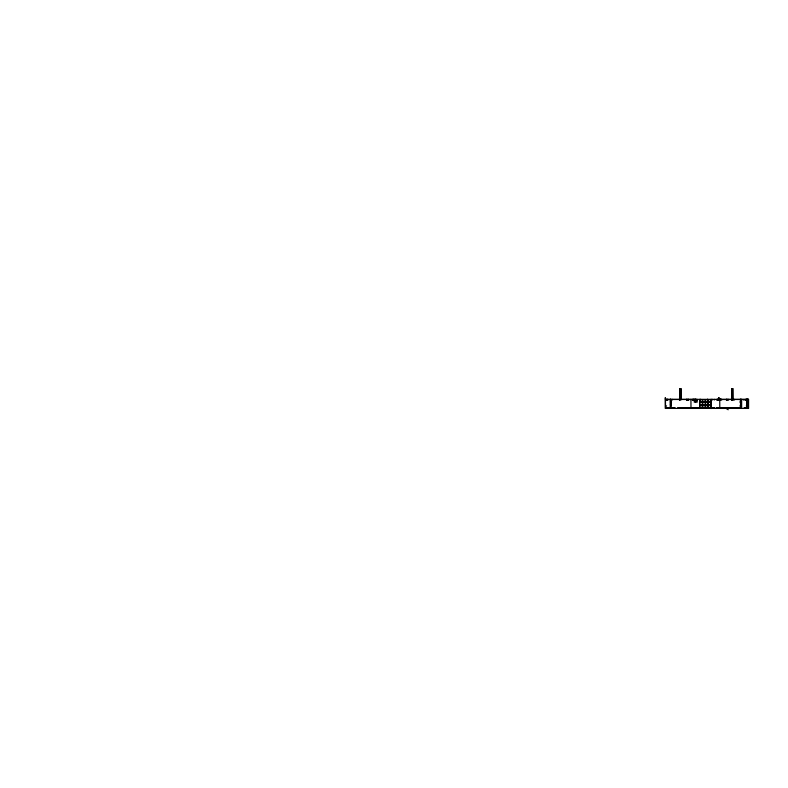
<?xml version="1.0" encoding="UTF-8"?>
<svg xmlns="http://www.w3.org/2000/svg" width="788" height="788" viewBox="0 0 788 788"><rect width="100%" height="100%" fill="white"/><g stroke="black" fill="none" stroke-linecap="round" stroke-linejoin="round"><path stroke-width="1.18" d="M679.758 408.42L679.758 407.721M695.39 400.048L695.39 399.349L695.44 400.471M695.568 408.42L695.499 407.721M695.282 400.215L695.321 399.349M696.651 400.215L696.612 399.802M741.409 407.721L741.35 408.42L741.281 399.349L741.409 408.42M732.022 408.42L732.101 407.751M738.937 408.42L739.045 407.721M739.134 408.42L739.233 407.721L739.292 408.42M739.971 408.42L740.07 407.721M740.159 408.42L740.247 407.721L740.257 408.42M696.937 400.471L697.085 399.802L697.173 400.471L696.08 399.782L696.021 400.462L696.425 399.88M695.321 399.861C695.843 398.462 694.238 401.102 695.006 400.353A1.005 1.005 0 0 0 695.016 400.058L694.977 399.349L695.44 400.402M694.977 400.018L694.849 399.349M666.618 405.909L665.574 406.184L665.643 408.42M694.602 400.127L694.395 399.802M743.458 399.949L747.27 399.349L747.241 400.048M721.916 399.782L718.646 397.95L718.617 400.048M718.745 398.088L721.197 399.486M667.466 399.486L672.095 399.486M672.371 399.486L676.99 399.486M677.266 399.486L681.896 399.486M682.172 399.486L689.165 399.486M689.441 399.486L692.081 399.486M692.356 399.486L695.006 399.486M705.299 399.624L699.892 399.624L699.892 401.752L705.191 401.752L705.181 399.624M710.943 399.624L705.536 399.624L705.536 401.752L710.825 401.752L710.825 399.624M718.4 399.486L734.111 399.486M734.386 399.486L736.544 399.486M736.819 399.486L738.977 399.486M739.252 399.486L741.419 399.486M741.695 399.486L743.852 399.486M744.128 399.486L746.285 399.486L746.285 400.048M666.756 400.048L665.574 400.048L665.279 397.674L665.289 408.42L748.6 408.42L748.59 399.349L665.466 399.349L665.535 408.42M748.039 400.048L746.916 400.048L746.847 399.349M695.765 400.393L695.065 400.215M696.267 400.471L696.277 399.349M695.883 401.594C695.696 401.151 696.769 401.693 695.765 400.984M670.381 401.998L671.534 401.998M705.536 402.028L710.825 402.028L710.825 407.445L708.323 407.445L708.323 402.028M739.774 401.998L740.887 401.998L740.887 399.349M747.191 402.806L747.91 402.806M699.892 404.796L702.404 404.796M702.679 404.796L705.132 404.796M705.585 404.796L708.038 404.796M708.323 404.796L710.825 404.796M699.892 404.934L702.404 404.934M702.679 404.934L705.132 404.934M705.585 404.934L708.038 404.934M708.323 404.934L710.825 404.934M747.457 405.79L748.137 405.889L747.457 405.889M670.578 406.184L670.952 401.998M746.985 406.184L746.61 406.027M747.97 406.184L746.994 405.909M699.892 407.445L702.404 407.445M702.679 407.445L705.132 407.445M705.585 407.445L708.038 407.445M711.081 407.721L699.626 407.721L699.577 408.42L699.655 399.349M746.433 408.302L747.625 408.302M694.652 399.802L694.524 400.471M746.256 405.938L747.132 406.184M739.942 405.938L740.887 406.184L740.887 408.42L740.69 399.349M726.034 408.42L728.24 409.76M738.849 407.721L739.686 408.42L739.883 407.721L739.686 408.42L739.686 407.78M695.676 401.594L695.538 401.013L695.538 401.594M695.558 400.915L695.676 401.447M696.434 400.215L696.425 399.802M717.848 399.349L717.848 400.048L717.986 399.349M748.403 399.349L748.413 408.42M748.236 399.349L748.236 408.42M748.048 399.349L748.048 400.048M747.999 399.349L748.039 408.42M747.792 399.349L747.723 408.42M747.635 399.349L747.625 408.42M747.448 399.349L747.438 408.42M747.063 399.349L747.201 408.42M747.054 399.349L747.014 408.42M746.778 406.106L746.738 408.42M746.591 399.349L746.591 400.048M746.591 407.721L746.669 408.42M746.522 399.349L746.423 400.048M746.502 407.721L746.433 408.42L746.403 407.721M746.138 399.349L746.138 400.048M746.226 407.721L746.177 408.42M746.029 407.721L746.029 408.42M745.812 407.721L745.852 408.42M745.546 407.721L745.556 408.42M745.418 399.349L745.418 400.048M745.399 407.721L745.418 408.42M745.192 407.721L745.182 408.42M745.015 407.721L744.995 408.42M744.818 407.721L744.818 408.42M741.626 399.349L741.646 408.42M740.513 399.349L740.513 408.42M740.257 399.349L740.247 400.048M738.809 407.721L738.829 408.42M737.204 407.721L737.204 408.42M736.888 407.721L736.888 408.42M736.691 407.721L736.593 408.42M736.553 407.721L736.504 408.42M736.337 407.721L736.337 408.42M735.539 407.721L735.529 408.42M735.184 407.721L735.184 408.42M735.066 407.721L735.066 408.42M734.377 399.349L734.377 400.048M734.239 407.721L734.16 408.42M733.983 407.721L733.943 408.42M733.648 407.721L733.608 408.42M733.273 400.274L733.135 388.602M733.145 407.721L733.145 408.42M732.948 407.721L732.948 408.42M731.993 400.274L731.993 388.602L731.756 400.274M732.101 407.721L732.101 408.42M731.855 388.602L731.894 400.274M731.963 407.721L731.816 408.42M731.737 407.721L731.766 408.42M731.579 407.721L731.55 408.42M731.451 407.721L731.392 408.42M730.988 407.721L731.087 408.42M730.919 407.721L730.919 408.42M730.703 407.721L730.752 408.42M730.515 407.721L730.515 408.42M729.826 407.721L729.826 408.42M729.59 407.721L729.59 408.42M729.432 407.721L729.432 408.42M729.018 407.721L729.018 408.42M728.417 407.721L728.417 408.42M728.23 399.349L728.23 400.048M728.23 407.721L728.23 408.42M728.181 407.721L728.132 408.42M728.004 399.349L728.004 400.048M728.004 407.721L728.004 408.42M727.797 408.42L727.698 407.721L727.688 408.42M727.166 399.349L727.058 400.048M727.137 407.721L727.137 408.42M726.91 407.721L726.881 408.42M726.772 399.349L726.772 400.048M726.713 407.721L726.772 408.42M726.674 399.349L726.644 400.048M726.585 407.721L726.644 408.42M726.428 407.721L726.428 408.42M726.3 399.349L726.369 400.048M726.369 407.721L726.309 408.42M725.827 407.721L725.837 408.42M725.6 407.721L725.61 408.42M725.275 407.721L725.275 408.42M724.94 407.721L724.94 408.42M724.891 407.721L724.891 408.42M724.704 407.721L724.704 408.42M724.438 407.721L724.438 408.42M723.63 407.721L723.63 408.42M723.463 407.721L723.453 408.42M723.236 407.721L723.236 408.42M722.823 407.721L722.783 408.42M722.606 407.721L722.616 408.42M722.369 407.721L722.32 408.42M721.985 407.721L722.005 408.42M721.877 407.721L721.877 408.42M721.444 407.721L721.444 408.42M721.217 407.721L721.197 408.42M721.099 399.349L721.04 400.048M721.128 407.721L721 408.42M720.912 407.721L720.912 408.42M720.705 399.349L720.754 400.048M720.715 407.721L720.665 408.42M720.616 407.721L720.468 408.42M720.409 408.42L720.311 407.721L720.202 408.42M720.065 407.721L720.055 408.42L718.095 407.721L718.124 408.42M719.946 407.721L719.946 408.42M719.74 399.349L719.799 408.42M719.641 407.721L719.562 408.42M719.454 407.721L719.326 408.42M719.178 399.349L719.178 400.048M719.217 407.721L719.208 408.42M719.08 399.349L719.08 400.048M719.089 407.721L719.08 408.42M718.883 397.95L718.883 399.486M718.981 407.721L718.971 408.42M718.745 397.95L718.745 399.486M718.823 407.721L718.784 408.42M718.636 407.721L718.587 408.42M718.41 399.349L718.469 400.048M718.41 407.721L718.42 408.42M718.262 399.349L718.262 400.048M718.262 407.721L718.242 408.42M718.085 399.349L718.016 400.048M717.986 407.721L717.898 408.42M717.513 399.349L717.504 400.048M717.504 407.721L717.474 408.42M717.307 399.349L717.326 400.048M717.326 407.721L717.307 408.42M717.139 407.721L717.139 408.42M716.903 407.721L716.903 408.42M716.745 408.42L716.745 407.721L716.647 408.42M716.41 399.349L716.459 400.048M716.469 408.42L716.371 407.721L716.341 408.42M714.578 407.721L714.578 408.42M714.312 399.349L714.253 400.048M714.253 407.721L714.312 408.42M714.105 407.721L714.194 408.42M713.938 407.721L714.036 408.42M713.879 407.721L713.879 408.42M712.943 407.721L712.973 408.42M712.726 407.721L712.726 408.42M712.362 399.349L712.313 400.048M711.564 407.721L711.564 408.42M711.416 407.721L711.416 408.42M711.18 399.349L711.18 400.048M711.269 407.721L711.209 408.42M711.081 399.349L711.042 408.568M710.421 407.721L710.362 408.42M710.195 407.721L710.224 408.42M708.254 399.624L708.245 401.752M708.176 402.028L708.323 407.721M708.107 399.624L708.107 401.752M708.038 402.028L708.038 407.721M707.772 399.349L707.772 400.048M707.762 407.721L707.762 408.42M707.624 399.349L707.624 400.048M707.575 407.721L707.575 408.42M707.496 399.349L707.496 400.048M707.486 407.721L707.437 408.42M707.299 407.721L707.289 408.42M705.595 402.028L705.595 407.721M705.132 407.721L705.191 402.028L699.892 402.028L699.852 408.42M704.836 407.721L704.836 408.42M704.639 407.721L704.639 408.42M704.502 407.721L704.502 408.42M704.334 407.721L704.334 408.42M703.743 407.721L703.743 408.42M703.714 407.721L703.615 408.42M703.369 407.721L703.369 408.42M702.61 399.624L702.61 401.752M702.679 402.028L702.679 407.721M702.472 399.624L702.472 401.752M702.541 402.028L702.413 408.42L702.404 402.028M702.049 407.721L702.049 408.42M701.911 407.721L701.911 408.42M701.31 407.721L701.31 408.42M701.231 407.721L701.231 408.42M700.69 399.349L700.63 400.048M700.759 407.721L700.65 408.42M700.601 407.721L700.473 408.42L700.286 407.721M700.404 399.349L700.355 400.048M700.256 407.721L700.187 408.42M698.68 407.721L698.67 408.42L698.523 407.721M698.335 407.721L698.335 408.42M697.666 407.721L697.666 408.42M697.173 399.349L697.173 402.136L694.258 402.136L694.277 399.349M696.956 407.721L696.888 408.42M696.769 407.721L696.769 408.42M696.277 407.721L696.287 408.42M696.168 399.349L696.168 400.048M695.814 399.349L695.725 400.471M695.715 400.915L695.765 401.594M695.784 407.721L695.814 408.42M695.607 399.349L695.558 400.471M695.607 407.721L695.597 408.42M695.213 401.594L694.996 400.915L695.026 401.594M695.233 407.721L695.243 408.42M695.134 407.721L695.055 408.42M694.977 407.721L694.937 408.42M694.809 407.721L694.849 408.42M694.622 407.721L694.681 408.42M694.514 407.721L694.425 408.42M694.267 407.721L694.297 408.42M694.08 399.349L694.189 400.048M694.08 407.721L694.1 408.42L693.903 407.721M693.716 407.721L693.716 408.42L693.598 407.721M693.607 399.349L693.607 400.048M693.43 399.349L693.43 400.048M693.43 407.721L693.401 408.42M693.302 399.349L693.273 400.048M693.312 407.721L693.282 408.42M693.066 407.721L693.066 408.42M692.928 407.721L692.938 408.42M692.829 408.42L692.475 407.721M692.721 399.349L692.721 400.048M692.396 399.349L692.396 400.048M692.238 407.721L692.307 408.42M692.12 407.721L692.1 408.42M691.992 407.721L691.933 408.42M691.765 407.721L691.894 408.42M691.588 407.721L691.697 408.42M691.519 407.721L691.431 408.42M691.391 407.721L691.293 408.42M690.928 399.349L690.987 408.42M690.337 407.721L690.337 408.42M690.15 407.721L690.15 408.42M689.51 407.721L689.51 408.42M689.342 407.721L689.303 408.42M688.919 407.721L688.82 408.42L688.742 407.721M688.742 399.349L688.742 400.048M688.535 407.721L688.535 408.42M688.318 399.349L688.318 400.048M688.367 407.721L688.318 408.42L688.229 407.721M688.151 399.349L688.141 400.048M687.993 407.721L687.993 408.42M687.727 407.721L687.727 408.42M687.244 399.349L687.244 400.048M687.244 407.721L687.244 408.42M687.018 399.349L687.028 400.048M687.018 407.721L687.018 408.42M686.821 399.349L686.811 400.048M686.929 407.721L686.909 408.42M686.703 399.486L686.703 400.048M686.712 407.721L686.752 408.42M686.594 399.349L686.594 400.048M686.555 407.721L686.594 408.42M686.407 407.721L686.407 408.42M686.309 407.721L686.309 408.42M686.023 407.721L686.033 408.42M684.851 407.721L684.93 408.42M684.703 407.721L684.752 408.42M684.634 407.721L684.545 408.42M684.476 407.721L684.516 408.42M683.994 408.42L683.895 407.721L683.797 408.42M683.58 407.721L683.61 408.42M683.511 407.721L683.482 408.42M683.235 407.721L683.206 408.42M683.137 407.721L683.137 408.42M681.768 407.721L681.768 408.42M681.6 407.721L681.6 408.42M681.472 407.721L681.423 408.42M681.108 399.358L680.783 388.602L680.881 400.048M681.127 407.721L681.167 408.42M680.921 388.602L680.97 399.358M681.019 407.721L680.921 408.42L680.822 407.721M680.477 407.721L680.477 408.42M680.29 407.721L680.29 408.42M679.758 400.274L679.758 388.602L679.522 400.274M679.66 388.602L679.62 400.274M679.65 407.721L679.65 408.42M679.118 407.721L679.118 408.42M678.931 407.721L678.931 408.42M678.724 407.721L678.724 408.42M678.429 407.721L678.379 408.42M678.123 407.721L678.123 408.42M678.044 407.721L678.094 408.42M674.843 407.721L674.902 408.42M674.755 407.721L674.755 408.42M673.021 407.721L673.021 408.42M672.903 407.721L672.883 408.42M672.706 407.721L672.696 408.42M672.686 407.721L672.686 408.42M672.44 407.721L672.46 408.42M672.233 399.349L672.233 400.048M672.263 407.721L672.233 408.42M672.046 407.721L672.065 408.42L671.878 407.721M671.74 407.721L671.711 408.42M671.691 407.721L671.691 408.42M671.534 407.721L671.504 408.42M670.834 399.349L670.834 408.42M670.657 399.349L670.657 408.42M670.48 399.349L670.549 408.42M670.273 399.349L670.283 408.42M669.475 407.721L669.475 408.42M669.061 407.721L669.071 408.42M668.825 407.721L668.845 408.42M668.687 407.721L668.667 408.42M668.5 407.721L668.49 408.42M668.254 407.721L668.234 408.42M668.066 407.721L668.086 408.42M667.781 399.349L667.781 400.048M667.84 407.721L667.771 408.42M667.692 400.048L667.623 399.349L667.475 400.048M667.672 407.721L667.712 408.42M667.574 407.721L667.574 408.42M667.337 399.349L667.328 400.048M667.426 407.721L667.328 408.42M667.229 408.42L667.14 407.721L667.062 408.42M666.825 399.349L666.815 400.048M666.628 399.349L666.638 400.048M666.766 407.721L666.766 408.42M666.224 399.349L666.205 400.048M666.037 399.349L666.018 400.048M665.83 399.349L665.84 400.048M695.39 407.721L695.38 408.42L695.371 407.721M695.282 401.19L695.302 401.092M744.345 407.721L744.286 408.42L744.345 407.721M671.386 404.372L670.381 404.648L671.356 404.372M739.538 408.42L739.548 407.721L739.499 408.42M733.48 408.42L733.49 407.721L733.421 408.42M728.713 408.42L728.693 407.721L728.614 408.42M721.631 408.42L721.641 407.721L721.581 408.42M717.681 400.048L717.701 399.349L717.661 400.048M717.681 408.42L717.74 407.721L717.641 408.42M712.322 408.42L712.313 407.721L712.214 408.42M696.513 408.42L696.533 407.721L696.484 408.42M696.011 408.42L696.05 407.721L695.981 408.42M685.343 408.42L685.343 407.721L685.294 408.42M684.191 408.42L684.191 407.721L684.181 408.42"/></g></svg>
